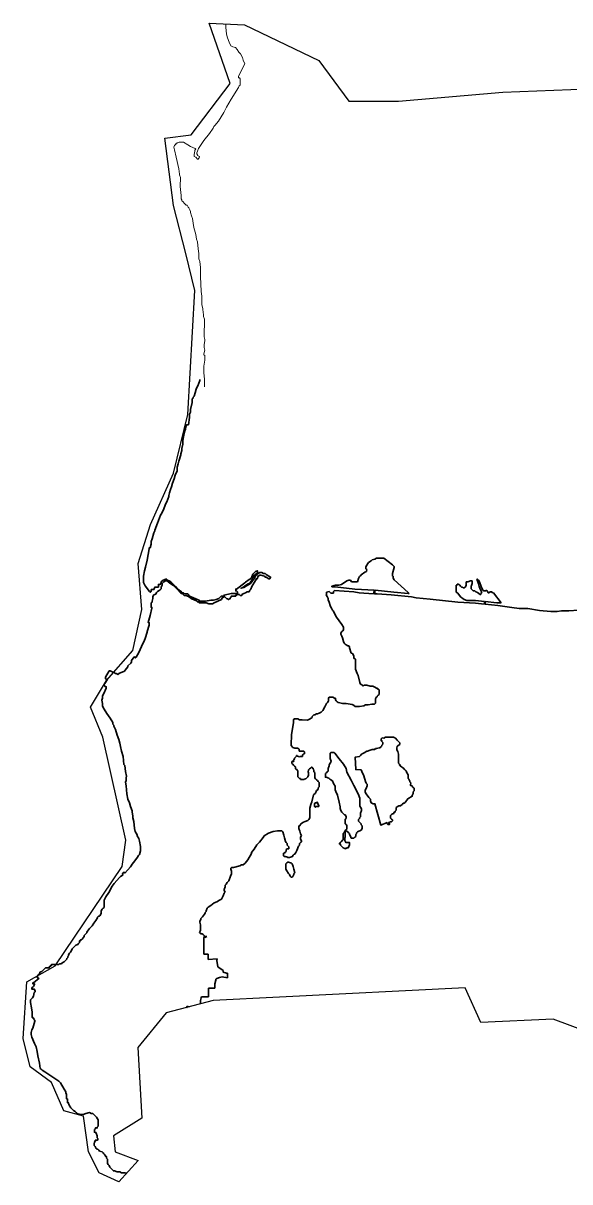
# Model space of a CAD drawing. Header units: metres. Extents: x 266208 to 280437, y 2124392 to 2131586.
# Drawn here: x 266208 to 268657, y 2126399 to 2131586 of the extents above; entities that cross this region are included whole.
import ezdxf

# ---------------------------------------------------------------- set-up
doc = ezdxf.new("R2010")
doc.units = ezdxf.units.M
doc.layers.add('HIGH TIDE LINE', color=7, linetype='Continuous', true_color=0xff00c5)
doc.layers.add('village', color=3, linetype='Continuous')

msp = doc.modelspace()

# ---------------------------------------------------------------- linework, layer by layer
at = {"layer": 'HIGH TIDE LINE', "lineweight": 35}
for p, q in [((267751.1, 2129167.6), (267755.2, 2129171.5)), ((267755.2, 2129171.5), (267767.2, 2129179.3)), ((267767.2, 2129179.3), (267771.3, 2129183.3)), ((267771.3, 2129183.3), (267783.3, 2129187.1)), ((267783.3, 2129187.1), (267791.3, 2129190.9)), ((267791.3, 2129190.9), (267803.2, 2129190.7)), ((267803.2, 2129190.7), (267819.1, 2129190.5)), ((267819.1, 2129190.5), (267823.1, 2129190.5)), ((267823.1, 2129190.5), (267862.5, 2129162)), ((267722.5, 2129116.3), (267738.6, 2129128)), ((267738.6, 2129128), (267746.6, 2129131.8)), ((267742.8, 2129143.8), (267742.9, 2129147.8)), ((267746.7, 2129139.8), (267742.8, 2129143.8)), ((267742.9, 2129151.8), (267747, 2129159.7)), ((267742.9, 2129147.8), (267742.9, 2129151.8)), ((267746.6, 2129131.8), (267746.7, 2129139.8)), ((267747, 2129159.7), (267751.1, 2129167.6)), ((267862, 2129122.2), (267861.9, 2129118.2)), ((267870.3, 2129149.9), (267862, 2129122.2)), ((267862.5, 2129162), (267870.4, 2129153.9)), ((267870.4, 2129153.9), (267870.3, 2129149.9)), ((267590.4, 2129066.4), (267606.3, 2129070.2)), ((267606.3, 2129070.2), (267622.3, 2129069.9)), ((267622.3, 2129069.9), (267634.3, 2129073.7)), ((267634.3, 2129073.7), (267658.4, 2129089.3)), ((267658.4, 2129089.3), (267666.4, 2129093.2)), ((267666.4, 2129093.2), (267670.4, 2129093.1)), ((267670.4, 2129093.1), (267674.4, 2129093.1)), ((267674.4, 2129093.1), (267678.2, 2129085)), ((267678.2, 2129085), (267706.1, 2129084.6)), ((267706.1, 2129084.6), (267710.3, 2129100.5)), ((267710.3, 2129100.5), (267714.4, 2129108.4)), ((267714.4, 2129108.4), (267718.5, 2129112.3)), ((267718.5, 2129112.3), (267722.5, 2129116.3)), ((267861.9, 2129118.2), (267861.8, 2129110.2)), ((267861.8, 2129110.2), (267865.8, 2129110.2)), ((267865.8, 2129110.2), (267865.6, 2129102.2)), ((267865.6, 2129102.2), (267869.5, 2129094.2)), ((267869.5, 2129094.2), (267932.4, 2129037.5)), ((268147.7, 2129054.3), (268147.9, 2129070.2)), ((268147.9, 2129070.2), (268151.9, 2129070.2)), ((268151.9, 2129070.2), (268151.9, 2129074.1)), ((268151.9, 2129074.1), (268155.9, 2129074.1)), ((268155.9, 2129074.1), (268159.9, 2129074)), ((268159.9, 2129074), (268163.8, 2129070)), ((268163.8, 2129070), (268167.7, 2129065.9)), ((268191.6, 2129065.6), (268191.7, 2129069.6)), ((268191.7, 2129073.6), (268191.9, 2129081.5)), ((268191.7, 2129069.6), (268191.7, 2129073.6)), ((268191.9, 2129081.5), (268191.9, 2129085.5)), ((268191.9, 2129085.5), (268195.9, 2129085.4)), ((268195.9, 2129085.4), (268199.9, 2129085.4)), ((268199.9, 2129085.4), (268211.9, 2129089.2)), ((268211.9, 2129089.2), (268215.9, 2129089.1)), ((268215.6, 2129069.2), (268215.5, 2129065.2)), ((268219.7, 2129077.1), (268215.6, 2129069.2)), ((268215.9, 2129089.1), (268219.8, 2129089.1)), ((268219.8, 2129085.1), (268219.7, 2129081.1)), ((268219.7, 2129081.1), (268219.7, 2129077.1)), ((268219.8, 2129089.1), (268219.8, 2129085.1)), ((268247.5, 2129076.7), (268239.9, 2129096.7)), ((268239.9, 2129096.7), (268243.8, 2129096.7)), ((268243.8, 2129096.7), (268247.8, 2129092.7)), ((268251.3, 2129064.7), (268247.5, 2129076.7)), ((268247.8, 2129092.7), (268251.6, 2129084.6)), ((268251.6, 2129084.6), (268259.3, 2129064.6)), ((267565.9, 2129027), (267566, 2129030.9)), ((267569.8, 2129018.9), (267565.9, 2129027)), ((267566, 2129034.9), (267566.1, 2129038.9)), ((267566, 2129030.9), (267566, 2129034.9)), ((267566.1, 2129038.9), (267578.1, 2129042.7)), ((267573.6, 2129010.9), (267569.8, 2129018.9)), ((267578.1, 2129042.7), (267582, 2129038.7)), ((267582, 2129038.7), (267585.9, 2129034.6)), ((267585.9, 2129034.6), (267597.9, 2129034.4)), ((267590.3, 2129062.4), (267590.4, 2129066.4)), ((267606.2, 2129062.2), (267590.3, 2129062.4)), ((267597.9, 2129034.4), (267598, 2129042.4)), ((267598, 2129042.4), (267602, 2129046.3)), ((267602, 2129046.3), (267689.5, 2129041.1)), ((267693.7, 2129053), (267606.2, 2129062.2)), ((267689.5, 2129041.1), (267713.4, 2129036.7)), ((267781.2, 2129047.7), (267693.7, 2129053)), ((267713.4, 2129036.7), (267777, 2129031.8)), ((267777, 2129031.8), (267781.2, 2129047.7)), ((267785.2, 2129047.6), (267781, 2129031.8)), ((267781, 2129031.8), (267792.9, 2129031.6)), ((267868.7, 2129038.5), (267785.2, 2129047.6)), ((267792.9, 2129031.6), (267856.6, 2129026.7)), ((267856.6, 2129026.7), (267948, 2129017.4)), ((267932.3, 2129033.5), (267868.7, 2129038.5)), ((267936.3, 2129033.5), (267932.3, 2129033.5)), ((267932.4, 2129037.5), (267936.3, 2129033.5)), ((267948, 2129017.4), (267967.9, 2129013.1)), ((268147.4, 2129038.4), (268147.5, 2129042.3)), ((268155.3, 2129034.3), (268147.4, 2129038.4)), ((268147.5, 2129046.3), (268147.7, 2129054.3)), ((268147.5, 2129042.3), (268147.5, 2129046.3)), ((268167, 2129018.2), (268155.3, 2129034.3)), ((268182.8, 2129006), (268167, 2129018.2)), ((268167.7, 2129065.9), (268171.7, 2129061.9)), ((268171.7, 2129061.9), (268175.6, 2129061.8)), ((268175.6, 2129061.8), (268179.6, 2129057.8)), ((268179.6, 2129057.8), (268183.5, 2129057.7)), ((268183.5, 2129057.7), (268187.6, 2129061.7)), ((268187.6, 2129061.7), (268191.6, 2129065.6)), ((268215.4, 2129057.3), (268215.3, 2129053.3)), ((268215.3, 2129053.3), (268219.3, 2129049.3)), ((268215.5, 2129065.2), (268215.4, 2129057.3)), ((268219.3, 2129049.3), (268223.2, 2129045.2)), ((268223.2, 2129045.2), (268231.1, 2129045.1)), ((268231.1, 2129045.1), (268235.1, 2129041.1)), ((268235.1, 2129041.1), (268243, 2129037)), ((268243, 2129037), (268254.8, 2129028.8)), ((268255.1, 2129052.7), (268251.3, 2129064.7)), ((268254.8, 2129028.8), (268258.8, 2129028.8)), ((268259, 2129044.7), (268255.1, 2129052.7)), ((268258.8, 2129032.7), (268262.9, 2129036.7)), ((268258.8, 2129028.8), (268258.8, 2129032.7)), ((268262.9, 2129036.7), (268259, 2129044.7)), ((268259.3, 2129064.6), (268267, 2129048.6)), ((268267, 2129048.6), (268271, 2129044.5)), ((268271, 2129044.5), (268278.9, 2129044.4)), ((268278.9, 2129044.4), (268283, 2129048.3)), ((268283, 2129048.3), (268286.9, 2129044.3)), ((268286.9, 2129044.3), (268290.7, 2129036.3)), ((268290.7, 2129036.3), (268294.7, 2129036.2)), ((268294.7, 2129036.2), (268298.8, 2129040.1)), ((268298.8, 2129040.1), (268306.7, 2129040)), ((268306.7, 2129040), (268310.7, 2129036)), ((268310.7, 2129036), (268314.6, 2129035.9)), ((268314.6, 2129035.9), (268349.8, 2128991.6)), ((267573.5, 2129002.9), (267573.6, 2129010.9)), ((267577.4, 2128998.9), (267573.5, 2129002.9)), ((267585, 2128974.9), (267577.4, 2128998.9)), ((267588.9, 2128966.9), (267585, 2128974.9)), ((267592.8, 2128958.9), (267588.9, 2128966.9)), ((267967.9, 2129013.1), (268031.5, 2129008.2)), ((268031.5, 2129008.2), (268154.7, 2128994.4)), ((268154.7, 2128994.4), (268234.3, 2128989.3)), ((268194.7, 2129001.8), (268182.8, 2129006)), ((268234.5, 2129001.2), (268194.7, 2129001.8)), ((268234.3, 2128989.3), (268274.1, 2128984.7)), ((268274.2, 2128996.7), (268234.5, 2129001.2)), ((268274.1, 2128984.7), (268274.2, 2128996.7)), ((268278.1, 2128988.7), (268278, 2128984.7)), ((268278, 2128984.7), (268333.7, 2128979.9)), ((268278.2, 2128996.6), (268278.1, 2128988.7)), ((268329.9, 2128991.9), (268278.2, 2128996.6)), ((268349.8, 2128991.6), (268329.9, 2128991.9)), ((268333.7, 2128979.9), (268397.3, 2128971)), ((268397.3, 2128971), (268429.1, 2128966.5)), ((268429.1, 2128966.5), (268468.9, 2128966)), ((268468.9, 2128966), (268520.5, 2128957.2)), ((267596.7, 2128954.8), (267592.8, 2128958.9)), ((267612.2, 2128926.7), (267596.7, 2128954.8)), ((267635.6, 2128894.5), (267612.2, 2128926.7)), ((268520.5, 2128957.2), (268572.2, 2128952.5)), ((268572.2, 2128952.5), (268588.2, 2128952.3)), ((268588.2, 2128952.3), (268600.1, 2128952.1)), ((268600.1, 2128952.1), (268620.1, 2128955.8)), ((268620.1, 2128955.8), (268651.9, 2128955.3)), ((268651.9, 2128955.3), (268695.8, 2128958.7)), ((267631.1, 2128854.7), (267635.2, 2128862.7)), ((267635.2, 2128862.7), (267639.2, 2128866.6)), ((267643.4, 2128882.4), (267635.6, 2128894.5)), ((267639.2, 2128866.6), (267643.2, 2128870.5)), ((267643.2, 2128870.5), (267643.3, 2128874.5)), ((267643.3, 2128874.5), (267643.4, 2128878.5)), ((267643.4, 2128878.5), (267643.4, 2128882.4)), ((267631, 2128850.8), (267631.1, 2128854.7)), ((267634.9, 2128842.7), (267631, 2128850.8)), ((267638.7, 2128834.7), (267634.9, 2128842.7)), ((267642.5, 2128818.7), (267638.7, 2128834.7)), ((267646.4, 2128810.7), (267642.5, 2128818.7)), ((267650.3, 2128806.7), (267646.4, 2128810.7)), ((267654.2, 2128802.6), (267650.3, 2128806.7)), ((267662.1, 2128798.5), (267654.2, 2128802.6)), ((267666.1, 2128798.5), (267662.1, 2128798.5)), ((267670, 2128794.4), (267666.1, 2128798.5)), ((267670, 2128790.5), (267670, 2128794.4)), ((267677.6, 2128766.5), (267670, 2128790.5)), ((267681.5, 2128766.4), (267677.6, 2128766.5)), ((267681.5, 2128762.4), (267681.5, 2128766.4)), ((267685.5, 2128762.4), (267681.5, 2128762.4)), ((267685.4, 2128758.4), (267685.5, 2128762.4)), ((267689.3, 2128754.3), (267685.4, 2128758.4)), ((267689.2, 2128746.4), (267689.3, 2128754.3)), ((267689.2, 2128742.4), (267689.2, 2128746.4)), ((267693.1, 2128742.3), (267689.2, 2128742.4)), ((267697.1, 2128738.3), (267693.1, 2128742.3)), ((267696.5, 2128702.5), (267696.6, 2128706.4)), ((267696.6, 2128706.4), (267696.7, 2128710.4)), ((267696.7, 2128714.4), (267696.8, 2128718.4)), ((267696.7, 2128710.4), (267696.7, 2128714.4)), ((267696.8, 2128718.4), (267696.9, 2128726.3)), ((267696.9, 2128726.3), (267697, 2128734.3)), ((267697, 2128734.3), (267697.1, 2128738.3)), ((267696.4, 2128694.5), (267696.5, 2128698.5)), ((267704.1, 2128674.5), (267696.4, 2128694.5)), ((267696.5, 2128698.5), (267696.5, 2128702.5)), ((267708, 2128666.4), (267704.1, 2128674.5)), ((267715.5, 2128634.5), (267708, 2128666.4)), ((267719.3, 2128626.4), (267715.5, 2128634.5)), ((267727.2, 2128622.4), (267719.3, 2128626.4)), ((267731.1, 2128618.3), (267727.2, 2128622.4)), ((267735.2, 2128622.2), (267731.1, 2128618.3)), ((267739.2, 2128622.2), (267735.2, 2128622.2)), ((267743.1, 2128622.1), (267739.2, 2128622.2)), ((267747.1, 2128622.1), (267743.1, 2128622.1)), ((267763, 2128617.8), (267747.1, 2128622.1)), ((267774.9, 2128617.7), (267763, 2128617.8)), ((267782.8, 2128613.6), (267774.9, 2128617.7)), ((267790.7, 2128609.5), (267782.8, 2128613.6)), ((267794.7, 2128609.4), (267790.7, 2128609.5)), ((267794.7, 2128605.4), (267794.7, 2128609.4)), ((267798.6, 2128605.4), (267794.7, 2128605.4)), ((267802.6, 2128601.3), (267798.6, 2128605.4)), ((267802.5, 2128597.4), (267802.6, 2128601.3)), ((267570.8, 2128545), (267574.8, 2128548.9)), ((267574.8, 2128548.9), (267574.9, 2128552.9)), ((267574.9, 2128552.9), (267575, 2128560.9)), ((267575, 2128560.9), (267575.1, 2128564.8)), ((267575.1, 2128564.8), (267579.1, 2128568.8)), ((267579.1, 2128568.8), (267587.1, 2128568.6)), ((267587.1, 2128568.6), (267591.1, 2128568.6)), ((267591.1, 2128568.6), (267595, 2128568.5)), ((267595, 2128568.5), (267602.9, 2128564.4)), ((267602.9, 2128564.4), (267606.9, 2128564.4)), ((267606.9, 2128564.4), (267606.8, 2128556.4)), ((267606.8, 2128556.4), (267610.7, 2128552.4)), ((267610.7, 2128552.4), (267614.6, 2128548.3)), ((267614.6, 2128548.3), (267618.6, 2128544.3)), ((267785.8, 2128545.8), (267785.9, 2128553.8)), ((267785.9, 2128553.8), (267786, 2128557.8)), ((267786, 2128557.8), (267786.1, 2128561.8)), ((267786.1, 2128561.8), (267790.2, 2128569.7)), ((267790.2, 2128569.7), (267794.1, 2128569.6)), ((267794.1, 2128569.6), (267794.2, 2128573.6)), ((267794.2, 2128573.6), (267798.2, 2128577.5)), ((267798.2, 2128577.5), (267802.3, 2128581.4)), ((267802.3, 2128581.4), (267802.4, 2128589.4)), ((267802.4, 2128589.4), (267802.5, 2128593.4)), ((267802.5, 2128593.4), (267802.5, 2128597.4)), ((267526.2, 2128493.9), (267534.3, 2128497.7)), ((267534.3, 2128497.7), (267542.3, 2128501.6)), ((267542.3, 2128501.6), (267550.4, 2128509.4)), ((267550.4, 2128509.4), (267558.6, 2128525.3)), ((267558.6, 2128525.3), (267566.8, 2128541.1)), ((267566.8, 2128541.1), (267570.8, 2128545)), ((267618.6, 2128544.3), (267626.5, 2128544.2)), ((267626.5, 2128544.2), (267638.4, 2128540)), ((267638.4, 2128540), (267646.4, 2128539.9)), ((267646.4, 2128539.9), (267654.3, 2128539.8)), ((267654.3, 2128539.8), (267682.1, 2128535.4)), ((267682.1, 2128535.4), (267690.1, 2128531.3)), ((267690.1, 2128531.3), (267694, 2128527.3)), ((267694, 2128527.3), (267701.9, 2128527.1)), ((267701.9, 2128527.1), (267713.9, 2128527)), ((267713.9, 2128527), (267733.8, 2128530.7)), ((267733.8, 2128530.7), (267741.9, 2128534.5)), ((267741.9, 2128534.5), (267753.8, 2128534.3)), ((267753.8, 2128534.3), (267769.8, 2128538.1)), ((267769.8, 2128538.1), (267777.8, 2128538)), ((267777.8, 2128538), (267781.7, 2128537.9)), ((267781.7, 2128537.9), (267785.8, 2128541.8)), ((267785.8, 2128541.8), (267785.8, 2128545.8)), ((267409.4, 2128400), (267418.2, 2128455.6)), ((267418.2, 2128455.6), (267418.3, 2128467.6)), ((267418.3, 2128467.6), (267422.4, 2128471.5)), ((267422.4, 2128471.5), (267426.4, 2128471.4)), ((267426.4, 2128471.4), (267434.3, 2128471.3)), ((267434.3, 2128471.3), (267438.3, 2128471.3)), ((267438.3, 2128471.3), (267446.2, 2128467.2)), ((267446.2, 2128467.2), (267458.2, 2128467)), ((267458.2, 2128467), (267482, 2128466.6)), ((267482, 2128466.6), (267490.1, 2128470.5)), ((267490.1, 2128470.5), (267498.1, 2128474.4)), ((267498.1, 2128474.4), (267502.1, 2128478.3)), ((267502.1, 2128478.3), (267502.2, 2128482.3)), ((267502.2, 2128482.3), (267510.3, 2128490.1)), ((267510.3, 2128490.1), (267514.2, 2128490.1)), ((267514.2, 2128490.1), (267522.3, 2128493.9)), ((267522.3, 2128493.9), (267526.2, 2128493.9)), ((267408.8, 2128356.2), (267409.4, 2128400)), ((267408.7, 2128352.2), (267408.8, 2128356.2)), ((267416.5, 2128344.1), (267408.7, 2128352.2)), ((267424.4, 2128340), (267416.5, 2128344.1)), ((267419.7, 2128288.3), (267423.8, 2128292.3)), ((267423.8, 2128296.2), (267427.8, 2128300.2)), ((267423.8, 2128292.3), (267423.8, 2128296.2)), ((267436.4, 2128339.9), (267424.4, 2128340)), ((267427.8, 2128300.2), (267431.9, 2128304.1)), ((267431.9, 2128304.1), (267431.9, 2128308.1)), ((267431.9, 2128308.1), (267435.9, 2128308)), ((267435.9, 2128308), (267435.9, 2128304)), ((267435.9, 2128304), (267439.8, 2128304)), ((267440.4, 2128339.8), (267436.4, 2128339.9)), ((267439.8, 2128304), (267443.8, 2128299.9)), ((267444.3, 2128335.8), (267440.4, 2128339.8)), ((267443.8, 2128299.9), (267447.8, 2128303.8)), ((267444.2, 2128331.8), (267444.3, 2128335.8)), ((267444.2, 2128327.8), (267444.2, 2128331.8)), ((267448.2, 2128327.7), (267444.2, 2128327.8)), ((267447.8, 2128303.8), (267451.8, 2128303.8)), ((267452.1, 2128327.7), (267448.2, 2128327.7)), ((267451.8, 2128303.8), (267455.8, 2128303.7)), ((267456.1, 2128327.6), (267452.1, 2128327.7)), ((267455.8, 2128303.7), (267459.8, 2128303.7)), ((267460.1, 2128327.6), (267456.1, 2128327.6)), ((267459.8, 2128307.7), (267459.9, 2128311.6)), ((267459.8, 2128303.7), (267459.8, 2128307.7)), ((267459.9, 2128311.6), (267463.9, 2128311.6)), ((267464.1, 2128327.5), (267460.1, 2128327.6)), ((267463.9, 2128311.6), (267463.9, 2128315.6)), ((267463.9, 2128315.6), (267467.9, 2128315.5)), ((267468, 2128323.5), (267464.1, 2128327.5)), ((267467.9, 2128315.5), (267468, 2128319.5)), ((267468, 2128319.5), (267468, 2128323.5)), ((267411.5, 2128272.5), (267411.6, 2128276.5)), ((267415.4, 2128268.5), (267411.5, 2128272.5)), ((267411.6, 2128276.5), (267411.6, 2128280.5)), ((267411.6, 2128280.5), (267415.6, 2128280.4)), ((267419.4, 2128264.4), (267415.4, 2128268.5)), ((267415.6, 2128280.4), (267419.6, 2128280.4)), ((267415.7, 2128284.4), (267419.7, 2128288.3)), ((267419.7, 2128284.3), (267415.7, 2128284.4)), ((267423.3, 2128260.4), (267419.4, 2128264.4)), ((267419.6, 2128280.4), (267419.7, 2128284.3)), ((267427.2, 2128256.4), (267423.3, 2128260.4)), ((267427.1, 2128252.4), (267427.2, 2128256.4)), ((267427.1, 2128248.4), (267427.1, 2128252.4)), ((267431, 2128244.4), (267427.1, 2128248.4)), ((267435, 2128244.3), (267431, 2128244.4)), ((267434.9, 2128240.3), (267435, 2128244.3)), ((267438.9, 2128240.3), (267434.9, 2128240.3)), ((267438.9, 2128236.3), (267438.9, 2128240.3)), ((267486.7, 2128239.6), (267482.7, 2128235.6)), ((267490.8, 2128247.5), (267486.7, 2128243.5)), ((267486.7, 2128243.5), (267486.7, 2128239.6)), ((267494.8, 2128251.4), (267490.8, 2128247.5)), ((267498.9, 2128255.3), (267494.8, 2128251.4)), ((267502.8, 2128255.3), (267498.9, 2128255.3)), ((267502.8, 2128251.3), (267502.8, 2128255.3)), ((267506.8, 2128251.2), (267502.8, 2128251.3)), ((267506.7, 2128247.2), (267506.8, 2128251.2)), ((267510.6, 2128243.2), (267506.7, 2128247.2)), ((267510.5, 2128235.2), (267510.6, 2128239.2)), ((267510.6, 2128239.2), (267510.6, 2128243.2)), ((267438.5, 2128212.4), (267438.6, 2128216.4)), ((267442.4, 2128208.3), (267438.5, 2128212.4)), ((267438.6, 2128220.3), (267438.7, 2128228.3)), ((267438.6, 2128216.4), (267438.6, 2128220.3)), ((267438.7, 2128228.3), (267438.9, 2128236.3)), ((267446.4, 2128204.3), (267442.4, 2128208.3)), ((267450.3, 2128204.2), (267446.4, 2128204.3)), ((267450.3, 2128200.3), (267450.3, 2128204.2)), ((267454.3, 2128200.2), (267450.3, 2128200.3)), ((267458.2, 2128200.1), (267454.3, 2128200.2)), ((267462.2, 2128200.1), (267458.2, 2128200.1)), ((267466.2, 2128200), (267462.2, 2128200.1)), ((267470.2, 2128204), (267466.2, 2128200)), ((267474.2, 2128203.9), (267470.2, 2128204)), ((267482.3, 2128211.7), (267474.2, 2128203.9)), ((267486.4, 2128219.7), (267482.3, 2128211.7)), ((267482.7, 2128235.6), (267486.6, 2128231.6)), ((267486.5, 2128223.6), (267486.4, 2128219.7)), ((267486.6, 2128231.6), (267486.5, 2128227.6)), ((267486.5, 2128227.6), (267486.5, 2128223.6)), ((267514.4, 2128231.2), (267510.5, 2128235.2)), ((267514.1, 2128207.3), (267514.2, 2128211.3)), ((267518, 2128203.3), (267514.1, 2128207.3)), ((267514.2, 2128215.3), (267514.3, 2128219.2)), ((267514.2, 2128211.3), (267514.2, 2128215.3)), ((267514.3, 2128223.2), (267514.4, 2128227.2)), ((267514.3, 2128219.2), (267514.3, 2128223.2)), ((267514.4, 2128227.2), (267514.4, 2128231.2)), ((267521.9, 2128199.2), (267518, 2128203.3)), ((267525.9, 2128195.2), (267521.9, 2128199.2)), ((267529.8, 2128191.1), (267525.9, 2128195.2)), ((267533.7, 2128187.1), (267529.8, 2128191.1)), ((267533.6, 2128183.1), (267533.7, 2128187.1)), ((267509, 2128131.7), (267517.1, 2128139.6)), ((267517.1, 2128139.6), (267521.2, 2128151.4)), ((267521.2, 2128151.4), (267529.3, 2128155.3)), ((267529.3, 2128155.3), (267529.4, 2128163.3)), ((267529.4, 2128163.3), (267533.4, 2128167.2)), ((267533.4, 2128167.2), (267533.5, 2128175.2)), ((267533.5, 2128175.2), (267533.6, 2128179.1)), ((267533.6, 2128179.1), (267533.6, 2128183.1)), ((267492.2, 2128072.2), (267496.4, 2128088.1)), ((267496.4, 2128088.1), (267500.6, 2128100)), ((267500.6, 2128100), (267509, 2128131.7)), ((267491.6, 2128028.4), (267491.8, 2128044.3)), ((267491.8, 2128044.3), (267492.2, 2128072.2)), ((267443.1, 2127981.3), (267443.2, 2127985.3)), ((267446.9, 2127969.3), (267443.1, 2127981.3)), ((267443.2, 2127985.3), (267443.3, 2127993.3)), ((267443.3, 2127993.3), (267447.3, 2127993.2)), ((267447.3, 2127993.2), (267451.3, 2128001.1)), ((267451.3, 2128001.1), (267463.4, 2128008.9)), ((267463.4, 2128008.9), (267471.4, 2128012.8)), ((267471.4, 2128012.8), (267483.4, 2128016.6)), ((267483.4, 2128016.6), (267487.5, 2128020.5)), ((267487.5, 2128020.5), (267491.6, 2128028.4)), ((267267, 2127920.2), (267283.2, 2127939.9)), ((267283.2, 2127939.9), (267287.3, 2127947.8)), ((267287.3, 2127947.8), (267307.4, 2127959.4)), ((267307.4, 2127959.4), (267327.4, 2127967.1)), ((267327.4, 2127967.1), (267347.4, 2127970.8)), ((267347.4, 2127970.8), (267359.3, 2127970.6)), ((267359.3, 2127970.6), (267367.3, 2127970.5)), ((267367.3, 2127970.5), (267371.2, 2127966.4)), ((267371.2, 2127966.4), (267375, 2127950.5)), ((267375, 2127950.5), (267378.8, 2127938.5)), ((267378.8, 2127938.5), (267382.5, 2127922.5)), ((267450.7, 2127957.3), (267446.9, 2127969.3)), ((267450.4, 2127937.4), (267450.5, 2127941.4)), ((267450.4, 2127933.4), (267450.4, 2127937.4)), ((267454.2, 2127925.4), (267450.4, 2127933.4)), ((267450.5, 2127941.4), (267454.6, 2127949.3)), ((267454.6, 2127949.3), (267450.7, 2127957.3)), ((267230.5, 2127872.9), (267242.6, 2127888.7)), ((267242.6, 2127888.7), (267254.9, 2127908.4)), ((267254.9, 2127908.4), (267267, 2127920.2)), ((267381.8, 2127874.7), (267377.8, 2127870.8)), ((267385.8, 2127878.6), (267381.8, 2127874.7)), ((267382.5, 2127922.5), (267386.4, 2127918.4)), ((267385.9, 2127882.6), (267385.8, 2127878.6)), ((267386, 2127886.6), (267385.9, 2127882.6)), ((267390, 2127890.5), (267386, 2127886.6)), ((267386.4, 2127918.4), (267390.4, 2127914.4)), ((267394, 2127890.4), (267390, 2127890.5)), ((267390.3, 2127910.4), (267390.2, 2127906.4)), ((267390.2, 2127906.4), (267394.2, 2127902.4)), ((267390.4, 2127914.4), (267390.3, 2127910.4)), ((267398, 2127890.4), (267394, 2127890.4)), ((267394.2, 2127902.4), (267398.1, 2127898.4)), ((267398.1, 2127898.4), (267398, 2127894.4)), ((267398, 2127894.4), (267398, 2127890.4)), ((267425.5, 2127866.1), (267429.6, 2127874)), ((267429.6, 2127874), (267433.7, 2127881.9)), ((267433.7, 2127881.9), (267441.9, 2127901.7)), ((267441.9, 2127901.7), (267446, 2127905.6)), ((267446, 2127905.6), (267446.1, 2127913.6)), ((267446.1, 2127913.6), (267450.1, 2127917.5)), ((267450.1, 2127917.5), (267454.2, 2127921.4)), ((267454.2, 2127921.4), (267454.2, 2127925.4)), ((267193.8, 2127817.7), (267201.9, 2127825.6)), ((267201.9, 2127825.6), (267214.1, 2127841.3)), ((267214.1, 2127841.3), (267230.4, 2127868.9)), ((267230.4, 2127868.9), (267230.5, 2127872.9)), ((267373.7, 2127862.9), (267373.6, 2127858.9)), ((267373.6, 2127858.9), (267377.5, 2127854.8)), ((267373.8, 2127870.8), (267373.7, 2127866.8)), ((267373.7, 2127866.8), (267373.7, 2127862.9)), ((267377.8, 2127870.8), (267373.8, 2127870.8)), ((267377.5, 2127854.8), (267381.5, 2127854.8)), ((267381.5, 2127854.8), (267385.5, 2127854.7)), ((267385.5, 2127854.7), (267389.5, 2127854.7)), ((267389.5, 2127854.7), (267393.4, 2127850.6)), ((267393.4, 2127850.6), (267397.4, 2127850.6)), ((267397.4, 2127850.6), (267401.4, 2127850.5)), ((267401.4, 2127850.5), (267409.4, 2127854.4)), ((267409.4, 2127854.4), (267413.4, 2127854.3)), ((267413.4, 2127854.3), (267417.5, 2127862.2)), ((267417.5, 2127862.2), (267421.5, 2127866.1)), ((267421.5, 2127866.1), (267425.5, 2127866.1)), ((267137.3, 2127766.8), (267141.5, 2127778.6)), ((267137.8, 2127798.6), (267137.9, 2127802.6)), ((267141.7, 2127790.6), (267137.8, 2127798.6)), ((267137.9, 2127802.6), (267141.9, 2127806.5)), ((267141.5, 2127778.6), (267141.7, 2127790.6)), ((267141.9, 2127806.5), (267149.9, 2127806.4)), ((267149.9, 2127806.4), (267177.8, 2127814)), ((267177.8, 2127814), (267185.9, 2127817.8)), ((267185.9, 2127817.8), (267189.8, 2127817.8)), ((267189.8, 2127817.8), (267193.8, 2127817.7)), ((267108.6, 2127707.4), (267112.7, 2127719.3)), ((267112.7, 2127719.3), (267112.9, 2127727.3)), ((267112.9, 2127727.3), (267116.9, 2127731.2)), ((267116.9, 2127731.2), (267121, 2127739.1)), ((267121, 2127739.1), (267129.1, 2127747)), ((267129.1, 2127747), (267137.3, 2127766.8)), ((267096, 2127663.8), (267104.2, 2127679.6)), ((267104.2, 2127679.6), (267108.4, 2127691.5)), ((267108.4, 2127691.5), (267112.4, 2127695.4)), ((267108.5, 2127703.5), (267108.6, 2127707.4)), ((267112.4, 2127695.4), (267108.5, 2127703.5)), ((267027.6, 2127613), (267031.7, 2127624.9)), ((267031.7, 2127624.9), (267035.8, 2127628.9)), ((267035.8, 2127628.9), (267047.8, 2127636.6)), ((267047.8, 2127636.6), (267063.9, 2127648.4)), ((267063.9, 2127648.4), (267075.9, 2127652.2)), ((267075.9, 2127652.2), (267088, 2127659.9)), ((267088, 2127659.9), (267096, 2127663.8)), ((266998.9, 2127561.7), (266999, 2127565.7)), ((266999, 2127565.7), (267003.1, 2127573.6)), ((267003.1, 2127573.6), (267003.2, 2127577.6)), ((267003.2, 2127577.6), (267011.2, 2127585.4)), ((267011.2, 2127585.4), (267019.4, 2127597.2)), ((267019.4, 2127597.2), (267023.4, 2127601.2)), ((267023.4, 2127601.2), (267023.5, 2127605.1)), ((267023.5, 2127605.1), (267027.5, 2127609.1)), ((267027.5, 2127609.1), (267027.6, 2127613)), ((266998.2, 2127513.9), (267002.4, 2127525.8)), ((267002.2, 2127513.8), (266998.2, 2127513.9)), ((267002.8, 2127549.7), (266998.9, 2127561.7)), ((267002.2, 2127509.9), (267002.2, 2127513.8)), ((267002.4, 2127525.8), (267002.6, 2127537.7)), ((267002.6, 2127537.7), (267002.8, 2127549.7)), ((267006.2, 2127509.8), (267002.2, 2127509.9)), ((267010.1, 2127509.7), (267006.2, 2127509.8)), ((267014.1, 2127505.7), (267010.1, 2127509.7)), ((267018, 2127501.7), (267014.1, 2127505.7)), ((267016.8, 2127418.1), (267017.4, 2127461.9)), ((267017.4, 2127461.9), (267017.7, 2127485.7)), ((267017.7, 2127485.7), (267017.8, 2127489.7)), ((267017.8, 2127489.7), (267017.9, 2127493.7)), ((267017.9, 2127497.7), (267018, 2127501.7)), ((267029.9, 2127497.5), (267017.9, 2127497.7)), ((267017.9, 2127493.7), (267021.8, 2127493.6)), ((267021.8, 2127493.6), (267029.9, 2127497.5)), ((267036.7, 2127417.8), (267016.8, 2127418.1)), ((267036.3, 2127393.9), (267036.7, 2127417.8)), ((267076.2, 2127397.3), (267036.3, 2127393.9)), ((267076.1, 2127389.3), (267076.2, 2127397.3)), ((267079.6, 2127361.4), (267076.1, 2127389.3)), ((267103.3, 2127345.1), (267079.6, 2127361.4)), ((267070.8, 2127301.8), (267070.9, 2127305.8)), ((267070.9, 2127305.8), (267074.9, 2127309.7)), ((267074.9, 2127309.7), (267086.9, 2127313.5)), ((267086.9, 2127313.5), (267098.9, 2127317.3)), ((267098.9, 2127317.3), (267122.7, 2127313)), ((267103.2, 2127337.1), (267103.3, 2127345.1)), ((267119, 2127332.9), (267103.2, 2127337.1)), ((267123, 2127332.9), (267119, 2127332.9)), ((267122.7, 2127313), (267122.8, 2127320.9)), ((267122.8, 2127320.9), (267123, 2127328.9)), ((267123, 2127328.9), (267123, 2127332.9)), ((267037.8, 2127226.6), (267038.4, 2127266.4)), ((267038.4, 2127266.4), (267066.3, 2127266)), ((267066.3, 2127266), (267066.6, 2127285.9)), ((267066.6, 2127285.9), (267070.8, 2127301.8)), ((267001.6, 2127195.9), (267001.8, 2127211.2)), ((267001.8, 2127211.2), (267005.9, 2127223.1)), ((267005.9, 2127223.1), (267006, 2127227)), ((267006, 2127227), (267017.9, 2127226.9)), ((267017.9, 2127226.9), (267037.8, 2127226.6))]:
    msp.add_line(p, q, dxfattribs=at)
at = {"layer": 'HIGH TIDE LINE', "lineweight": 0}
msp.add_lwpolyline([(267019.6, 2129958.8), (267020, 2129990.6), (267016.4, 2130022.5), (267016.8, 2130050.3), (267021.1, 2130078.1), (267021.4, 2130098), (267017.5, 2130102), (267017.5, 2130106), (267021.7, 2130121.9), (267017.9, 2130133.8), (267018, 2130145.8), (267022.2, 2130165.6), (267022.3, 2130169.6), (267018.5, 2130181.6), (267019.5, 2130261.2), (267015.7, 2130273.1), (267015.8, 2130281.1), (267012.1, 2130305), (267012.1, 2130309), (267008.4, 2130325), (267008.9, 2130364.7), (267005.2, 2130384.7), (267002, 2130452.4), (267002.6, 2130492.1), (266998.9, 2130520), (266995.1, 2130532), (266995.4, 2130555.9), (266991.7, 2130575.8), (266988.1, 2130607.7), (266984.3, 2130619.7), (266980.6, 2130639.6), (266973, 2130671.6), (266969.3, 2130691.5), (266965.6, 2130711.4), (266961.8, 2130723.4), (266958, 2130739.4), (266958, 2130743.4), (266954.2, 2130751.4), (266950.3, 2130759.4), (266946.4, 2130763.4), (266942.5, 2130771.4), (266938.5, 2130771.5), (266930.6, 2130779.5), (266922.8, 2130787.6), (266918.9, 2130791.6), (266918.9, 2130795.6), (266915, 2130799.6), (266915.2, 2130815.5), (266911.7, 2130855.4), (266912.2, 2130895.2), (266908.4, 2130907.1), (266908.5, 2130911.1), (266904.8, 2130935), (266893.5, 2130986.9), (266886, 2131018.8), (266882.1, 2131030.8), (266886.2, 2131038.7), (266890.3, 2131042.7), (266890.3, 2131046.6), (266894.3, 2131046.6), (266898.3, 2131050.5), (266906.3, 2131054.4), (266926.2, 2131054.1), (266945.9, 2131041.9), (266957.8, 2131033.8), (266977.6, 2131025.6), (266981.5, 2131021.6), (266977.5, 2131017.7), (266977.4, 2131013.7), (266973.2, 2130997.8), (266973.1, 2130989.9), (266981, 2130985.8), (266988.9, 2130977.7), (266992.9, 2130977.7), (266992.9, 2130981.7), (266996.9, 2130981.6), (266997, 2130989.6), (266989.1, 2130993.6), (266989.1, 2130997.6), (266985.2, 2131001.7), (266985.3, 2131005.6), (266989.3, 2131013.5), (266993.5, 2131025.4), (267017.8, 2131060.9), (267042.1, 2131092.4), (267058.3, 2131116.1), (267062.4, 2131124), (267066.4, 2131127.9), (267082.6, 2131147.6), (267106.9, 2131187.1), (267119.2, 2131210.8), (267139.5, 2131246.4), (267172, 2131297.7), (267176.1, 2131305.6), (267180.1, 2131309.5), (267180.5, 2131337.4), (267176.5, 2131341.4), (267172.6, 2131341.4), (267172.7, 2131349.4), (267201.2, 2131404.7), (267193.5, 2131420.7), (267189.6, 2131432.7), (267181.9, 2131448.7), (267174, 2131456.8), (267166.2, 2131468.8), (267158.4, 2131476.9), (267146.5, 2131481), (267138.6, 2131485.1), (267130.8, 2131501.1), (267123.1, 2131521.1), (267119.4, 2131537.1), (267115.8, 2131569), (267116, 2131582.6)], dxfattribs=at)
at = {"layer": 'HIGH TIDE LINE', "lineweight": 35}
for points in [[(266998.6, 2129991.1), (266998.6, 2129987.1), (266990.3, 2129963.3), (266986.2, 2129955.4), (266982.1, 2129947.5), (266977.8, 2129931.6), (266973.6, 2129915.8), (266969.6, 2129911.8), (266969.5, 2129907.9), (266965.5, 2129903.9), (266965.3, 2129888), (266956.8, 2129856.3), (266956.7, 2129844.3), (266952.6, 2129836.4), (266952.3, 2129820.5), (266947.9, 2129788.7), (266939.9, 2129788.8), (266935.7, 2129772.9), (266935.7, 2129769), (266931.6, 2129761.1), (266927.3, 2129741.2), (266923, 2129717.4), (266922.7, 2129701.4), (266918.4, 2129681.6), (266918.3, 2129673.6), (266914.1, 2129657.8), (266914.1, 2129653.8), (266905.7, 2129626), (266901.5, 2129614.1), (266897.3, 2129598.3), (266897.1, 2129582.3), (266888.8, 2129562.5), (266884.6, 2129546.7), (266876.4, 2129526.9), (266872.2, 2129511), (266868, 2129499.1), (266863.8, 2129483.3), (266859.6, 2129471.4), (266859.6, 2129467.4), (266851.3, 2129443.6), (266847.2, 2129435.7), (266834.7, 2129404), (266826.6, 2129388.2), (266822.5, 2129384.3), (266810, 2129348.6), (266797.6, 2129317), (266797.6, 2129313), (266793.5, 2129305.1), (266785.1, 2129277.3), (266781, 2129265.4), (266780.8, 2129253.5), (266776.6, 2129237.6), (266772.6, 2129237.7), (266772.5, 2129233.7), (266763.8, 2129182), (266755.4, 2129150.3), (266751.2, 2129134.4), (266746.8, 2129110.6), (266746.4, 2129082.7), (266754.2, 2129066.7), (266773.7, 2129042.5), (266777.6, 2129038.5), (266781.7, 2129042.4), (266781.8, 2129050.4), (266789.8, 2129050.2), (266793.7, 2129050.2), (266797.9, 2129062.1), (266813.8, 2129061.8), (266814, 2129073.8), (266822, 2129073.7), (266826.1, 2129081.6), (266826.1, 2129085.6), (266834.2, 2129093.4), (266846.2, 2129097.2), (266850.2, 2129097.2), (266854.1, 2129093.1), (266862, 2129089), (266869.9, 2129084.9), (266873.8, 2129080.9), (266877.7, 2129076.8), (266889.5, 2129064.7), (266901.3, 2129052.6), (266917, 2129040.4), (266921, 2129036.4), (266924.9, 2129036.3), (266920.9, 2129032.4), (266928.9, 2129032.3), (266936.8, 2129032.2), (266944.8, 2129032), (266948.7, 2129028), (266948.7, 2129024), (266952.6, 2129024), (266952.6, 2129020), (266956.6, 2129019.9), (266968.4, 2129015.8), (266984.2, 2129007.6), (266996.1, 2129003.4), (266996.1, 2128999.4), (267008, 2128999.3), (267023.9, 2128999), (267047.9, 2129002.7), (267059.8, 2129002.5), (267071.8, 2129006.3), (267083.8, 2129010.1), (267087.9, 2129014), (267096, 2129021.9), (267099.9, 2129021.8), (267107.9, 2129021.7), (267108, 2129025.7), (267139.9, 2129033.2), (267147.9, 2129033.1), (267151.9, 2129033), (267159.8, 2129032.9), (267163.8, 2129032.8), (267167.8, 2129032.8), (267167.8, 2129036.8), (267167.9, 2129040.7), (267164, 2129044.8), (267160, 2129044.8), (267160.1, 2129052.8), (267164.1, 2129052.7), (267200.3, 2129080.1), (267204.4, 2129084), (267220.5, 2129095.7), (267228.5, 2129099.6), (267232.6, 2129107.5), (267236.7, 2129119.4), (267248.9, 2129131.1), (267256.9, 2129135), (267256.8, 2129131), (267256.8, 2129127.1), (267252.7, 2129123.1), (267244.6, 2129115.3), (267236.5, 2129103.5), (267232.4, 2129091.6), (267228.3, 2129087.6), (267228.3, 2129083.7), (267224.3, 2129083.7), (267224.2, 2129079.7), (267216.2, 2129075.9), (267204.1, 2129068.1), (267192.1, 2129060.3), (267184.1, 2129056.4), (267196.1, 2129060.2), (267208.1, 2129068), (267224.2, 2129075.8), (267236.3, 2129091.5), (267244.4, 2129099.4), (267244.5, 2129103.3), (267248.6, 2129111.2), (267252.6, 2129115.2), (267256.7, 2129119.1), (267260.7, 2129123), (267268.7, 2129126.9), (267276.7, 2129126.8), (267284.6, 2129122.7), (267292.5, 2129122.5), (267296.5, 2129118.5), (267316.2, 2129106.3), (267312.1, 2129098.4), (267308.1, 2129098.4), (267296.3, 2129106.6), (267292.3, 2129106.6), (267288.4, 2129110.7), (267272.5, 2129114.9), (267268.5, 2129114.9), (267260.5, 2129111.1), (267256.4, 2129099.2), (267252.4, 2129099.2), (267248.3, 2129091.3), (267231.9, 2129063.7), (267227.8, 2129051.8), (267223.8, 2129047.9), (267219.7, 2129040), (267211.7, 2129040.1), (267203.7, 2129036.2), (267195.7, 2129032.4), (267187.6, 2129028.5), (267187.6, 2129024.5), (267183.6, 2129024.6), (267179.6, 2129024.6), (267175.7, 2129028.7), (267171.7, 2129028.7), (267167.7, 2129028.8), (267163.7, 2129024.9), (267159.7, 2129024.9), (267159.6, 2129020.9), (267155.7, 2129021), (267151.7, 2129021.1), (267147.7, 2129021.1), (267143.7, 2129021.2), (267139.7, 2129021.2), (267139.7, 2129017.3), (267135.6, 2129013.3), (267135.6, 2129009.3), (267131.6, 2129009.4), (267127.6, 2129005.5), (267123.6, 2129009.5), (267119.7, 2129009.6), (267115.7, 2129013.6), (267111.8, 2129017.7), (267107.8, 2129017.7), (267099.8, 2129013.9), (267095.7, 2129005.9), (267063.6, 2128990.5), (267055.6, 2128986.6), (267051.6, 2128986.7), (267047.7, 2128986.7), (267039.7, 2128986.9), (267027.8, 2128991), (267011.9, 2128991.2), (266996, 2128991.5), (266992, 2128995.5), (266988.1, 2128995.6), (266984.1, 2128999.6), (266976.2, 2129003.7), (266968.3, 2129007.8), (266964.3, 2129007.9), (266948.6, 2129020), (266936.7, 2129024.2), (266928.7, 2129024.3), (266924.8, 2129028.4), (266924.9, 2129032.3), (266920.9, 2129032.4), (266916.9, 2129032.5), (266913, 2129036.5), (266897.3, 2129052.7), (266885.5, 2129064.8), (266881.6, 2129068.8), (266869.8, 2129077), (266858, 2129085.1), (266854, 2129089.1), (266850.1, 2129089.2), (266846.1, 2129089.2), (266838.1, 2129085.4), (266834, 2129081.5), (266830, 2129077.5), (266829.9, 2129073.6), (266830, 2129077.5), (266829.9, 2129069.6), (266825.8, 2129061.7), (266825.6, 2129053.7), (266821.6, 2129049.8), (266817.6, 2129045.9), (266809.5, 2129042), (266805.5, 2129038.1), (266801.4, 2129030.2), (266793.4, 2129026.3), (266789.4, 2129022.4), (266789.3, 2129018.4), (266789.2, 2129010.4), (266785, 2128998.5), (266785, 2128994.6), (266780.9, 2128990.6), (266780.9, 2128986.7), (266780.6, 2128970.7), (266784.6, 2128970.7), (266784.6, 2128966.7), (266776.1, 2128934.9), (266767.7, 2128903.2), (266771.7, 2128903.2), (266771.6, 2128899.2), (266771.6, 2128895.2), (266771.5, 2128891.2), (266763.1, 2128863.5), (266763.1, 2128859.5), (266754.7, 2128831.7), (266750.6, 2128823.8), (266738.3, 2128796.1), (266725.9, 2128768.4), (266713.7, 2128748.7), (266709.6, 2128744.8), (266709.7, 2128748.7), (266705.7, 2128748.8), (266693.5, 2128733), (266693.5, 2128729.1), (266693.4, 2128725.1), (266689.4, 2128721.2), (266677.3, 2128709.4), (266677.2, 2128705.4), (266665, 2128689.7), (266661, 2128685.7), (266636.9, 2128674.1), (266632.9, 2128670.2), (266625, 2128674.3), (266621, 2128674.4), (266617.1, 2128678.4), (266597.3, 2128686.7), (266593.3, 2128686.7), (266577, 2128659.1), (266576.9, 2128651.1), (266584.8, 2128647), (266576.6, 2128635.2), (266568.5, 2128623.4), (266576.3, 2128615.3), (266580.3, 2128615.2), (266580.3, 2128611.2), (266580.2, 2128607.3), (266576.2, 2128603.3), (266572, 2128591.5), (266563.8, 2128575.6), (266563.6, 2128563.7), (266559.5, 2128555.8), (266563.3, 2128539.8), (266563.1, 2128527.9), (266570.9, 2128515.8), (266582.6, 2128495.7), (266598.2, 2128475.6), (266609.8, 2128455.5), (266609.8, 2128451.5), (266609.7, 2128447.5), (266613.6, 2128443.5), (266613.6, 2128439.5), (266621.3, 2128423.5), (266628.9, 2128399.5), (266636.6, 2128379.4), (266640.3, 2128363.4), (266644.1, 2128347.5), (266647.8, 2128327.5), (266655.4, 2128303.5), (266658.9, 2128267.6), (266662.8, 2128263.6), (266666.4, 2128235.6), (266670, 2128215.7), (266669.9, 2128207.7), (266669.9, 2128203.7), (266669.8, 2128199.7), (266669.8, 2128195.7), (266665.7, 2128187.8), (266669.4, 2128171.9), (266672.9, 2128136), (266676.5, 2128112), (266684.2, 2128096), (266688, 2128080), (266695.6, 2128060), (266695.6, 2128056), (266699.3, 2128036), (266699.2, 2128028), (266702.9, 2128012.1), (266706.4, 2127980.2), (266710.2, 2127968.1), (266718, 2127952.1), (266717.9, 2127948.1), (266725.7, 2127936.1), (266729.5, 2127924.1), (266733.1, 2127900.1), (266732.9, 2127888.2), (266732.9, 2127884.2), (266732.8, 2127880.2), (266728.6, 2127864.3), (266724.6, 2127860.4), (266720.5, 2127852.5), (266708.3, 2127836.8), (266696.1, 2127821), (266692, 2127813.1), (266688, 2127809.2), (266663.7, 2127781.6), (266659.8, 2127785.7), (266651.7, 2127777.8), (266655.6, 2127773.8), (266643.6, 2127766), (266639.5, 2127762.1), (266615.2, 2127734.6), (266607.1, 2127722.7), (266590.8, 2127695.1), (266578.5, 2127675.4), (266570.3, 2127659.6), (266570.3, 2127655.6), (266570.2, 2127651.6), (266570.1, 2127643.6), (266570, 2127639.6), (266570, 2127635.7), (266569.9, 2127627.7), (266565.8, 2127623.8), (266561.8, 2127619.9), (266557.7, 2127611.9), (266557.6, 2127604), (266557.5, 2127600), (266553.5, 2127596.1), (266553.4, 2127592.1), (266549.4, 2127588.2), (266545.4, 2127588.2), (266541.4, 2127584.3), (266541.3, 2127580.3), (266533.2, 2127568.5), (266525, 2127556.7), (266516.9, 2127544.8), (266504.8, 2127533.1), (266496.6, 2127521.2), (266492.6, 2127517.3), (266492.5, 2127513.3), (266488.5, 2127509.4), (266484.5, 2127505.5), (266480.4, 2127501.6), (266480.4, 2127497.6), (266472.2, 2127485.8), (266468.2, 2127481.8), (266464.2, 2127481.9), (266464.1, 2127477.9), (266460.2, 2127478), (266460.1, 2127474), (266460, 2127470), (266456, 2127466.1), (266452, 2127462.2), (266443.9, 2127458.3), (266439.9, 2127454.4), (266435.9, 2127450.4), (266431.8, 2127446.5), (266427.8, 2127442.6), (266423.7, 2127434.7), (266419.6, 2127426.8), (266415.6, 2127422.9), (266411.5, 2127415), (266411.4, 2127411), (266407.4, 2127407.1), (266407.3, 2127403.1), (266403.3, 2127399.1), (266403.2, 2127395.2), (266395.1, 2127387.3), (266391.1, 2127383.4), (266383.1, 2127379.5), (266379, 2127375.6), (266371.1, 2127375.7), (266367, 2127371.8), (266359.1, 2127371.9), (266347.1, 2127372.1), (266343.1, 2127372.1), (266339.2, 2127372.2), (266335.2, 2127372.3), (266335.1, 2127368.3), (266331.1, 2127368.3), (266331.1, 2127364.4), (266327.1, 2127364.4), (266327, 2127360.4), (266323.1, 2127360.5), (266323, 2127356.5), (266319, 2127356.6), (266315, 2127356.6), (266311.1, 2127356.7), (266307.1, 2127356.7), (266290.9, 2127341), (266282.9, 2127337.2), (266282.8, 2127333.2), (266278.8, 2127329.3), (266274.8, 2127325.4), (266270.7, 2127317.4), (266270.6, 2127313.5), (266274.6, 2127313.4), (266274.5, 2127309.4), (266278.5, 2127309.4), (266262.4, 2127297.7), (266254.3, 2127289.8), (266250.4, 2127289.9), (266250.3, 2127285.9), (266254.3, 2127285.8), (266258.3, 2127285.8), (266258.2, 2127281.8), (266254.1, 2127273.9), (266250.1, 2127270), (266246, 2127266), (266246, 2127262.1), (266249.9, 2127262), (266253.9, 2127261.9), (266257.9, 2127261.9), (266257.8, 2127257.9), (266261.8, 2127253.9), (266261.7, 2127249.9), (266257.7, 2127246), (266253.5, 2127230.1), (266249.4, 2127222.2), (266245.3, 2127218.3), (266241.3, 2127214.3), (266241.2, 2127210.4), (266241.2, 2127206.4), (266241.1, 2127202.4), (266244.7, 2127178.4), (266248.4, 2127158.5), (266248.3, 2127146.5), (266248.2, 2127142.5), (266248.1, 2127134.6), (266252.1, 2127134.5), (266252, 2127130.5), (266256, 2127130.5), (266255.9, 2127126.5), (266259.8, 2127122.5), (266259.8, 2127118.5), (266251.4, 2127086.7), (266247.3, 2127078.8), (266243.1, 2127067), (266243, 2127059), (266246.8, 2127047), (266258.3, 2127018.9), (266266.1, 2127002.9), (266269.8, 2126982.9), (266273.4, 2126963), (266280.9, 2126931), (266284.6, 2126907), (266288.5, 2126903), (266292.4, 2126899), (266304.2, 2126890.8), (266335.8, 2126870.4), (266367.4, 2126850.1), (266375.2, 2126842), (266390.7, 2126813.9), (266398.5, 2126801.8), (266398.5, 2126797.8), (266402.3, 2126789.8), (266402.1, 2126773.9), (266402, 2126769.9), (266406, 2126769.9), (266405.9, 2126765.9), (266405.9, 2126761.9), (266405.8, 2126757.9), (266405.8, 2126753.9), (266409.8, 2126753.9), (266413.6, 2126741.9), (266421.4, 2126729.8), (266433.1, 2126717.7), (266441, 2126713.6), (266444.9, 2126709.6), (266448.9, 2126705.5), (266456.8, 2126701.4), (266460.8, 2126701.4), (266476.7, 2126701.1), (266488.7, 2126704.9), (266504.7, 2126708.7), (266512.6, 2126704.6), (266520.5, 2126704.5), (266528.4, 2126696.4), (266532.3, 2126692.3), (266536.2, 2126688.3), (266540.1, 2126680.3), (266544, 2126676.2), (266543.8, 2126664.3), (266543.8, 2126660.3), (266543.6, 2126648.4), (266539.6, 2126644.4), (266539.5, 2126640.5), (266535.5, 2126640.5), (266531.5, 2126640.6), (266531.5, 2126636.6), (266527.4, 2126632.7), (266527.4, 2126628.7), (266527.3, 2126620.7), (266531.2, 2126620.7), (266535.2, 2126616.6), (266539, 2126604.6), (266538.9, 2126600.6), (266538.9, 2126596.7), (266542.8, 2126592.6), (266542.7, 2126588.6), (266538.7, 2126584.7), (266534.7, 2126584.8), (266530.7, 2126584.8), (266530.7, 2126580.9), (266526.6, 2126576.9), (266526.5, 2126569), (266526.5, 2126565), (266526.4, 2126561), (266530.3, 2126557), (266534.2, 2126548.9), (266538.1, 2126544.9), (266542.1, 2126544.8), (266546, 2126540.8), (266549.9, 2126536.8), (266561.8, 2126532.6), (266565.7, 2126528.6), (266569.7, 2126524.5), (266573.6, 2126520.5), (266577.5, 2126512.5), (266581.4, 2126512.4), (266581.3, 2126504.4), (266585.2, 2126500.4), (266585.1, 2126492.4), (266585, 2126484.5), (266584.9, 2126480.5), (266588.9, 2126476.5), (266592.8, 2126472.4), (266596.7, 2126464.4), (266604.5, 2126456.3), (266608.4, 2126452.3), (266612.3, 2126448.2), (266616.3, 2126448.2), (266628.2, 2126444), (266640.2, 2126443.8), (266648.1, 2126439.7), (266656, 2126439.6), (266664, 2126439.5), (266671.5, 2126437.9)], [(266942.7, 2127180.2), (266941.6, 2127180.2), (266941.7, 2127184.2), (266945.6, 2127184.1), (266952.7, 2127182.8)]]:
    msp.add_lwpolyline(points, dxfattribs=at)
for points in [[(267740.8, 2128192), (267733.2, 2128216), (267725.6, 2128236.1), (267721.7, 2128244.1), (267697.8, 2128244.4), (267694.6, 2128300.2), (267714.6, 2128303.9), (267718.6, 2128307.9), (267722.7, 2128311.8), (267726.7, 2128315.7), (267734.7, 2128319.6), (267746.8, 2128327.4), (267750.8, 2128327.3), (267762.8, 2128331.1), (267770.8, 2128335), (267774.8, 2128334.9), (267782.7, 2128334.8), (267786.8, 2128338.7), (267790.8, 2128338.7), (267802.8, 2128342.5), (267806.8, 2128342.4), (267810.8, 2128346.3), (267814.8, 2128350.3), (267814.9, 2128354.2), (267818.9, 2128358.2), (267819, 2128366.1), (267815.1, 2128370.2), (267815.2, 2128374.1), (267811.2, 2128374.2), (267811.3, 2128378.2), (267811.3, 2128382.2), (267815.4, 2128386.1), (267823.3, 2128386), (267831.3, 2128389.8), (267847.3, 2128389.6), (267859.2, 2128389.4), (267867.2, 2128389.3), (267875.1, 2128385.2), (267882.9, 2128377.1), (267890.8, 2128369.1), (267894.7, 2128365), (267894.6, 2128361), (267894.6, 2128357.1), (267882.5, 2128349.3), (267882.4, 2128341.3), (267882.3, 2128337.3), (267882.3, 2128333.3), (267886.1, 2128325.3), (267889.9, 2128313.3), (267889.9, 2128309.3), (267889.8, 2128305.4), (267889.8, 2128301.4), (267889.7, 2128297.4), (267889.7, 2128293.4), (267889.6, 2128289.4), (267889.5, 2128285.4), (267889.5, 2128281.5), (267889.4, 2128273.5), (267893.3, 2128269.5), (267893.2, 2128265.5), (267897.2, 2128265.4), (267897.2, 2128261.4), (267912.9, 2128249.3), (267916.8, 2128245.2), (267920.7, 2128241.2), (267924.7, 2128237.1), (267924.6, 2128233.2), (267932.4, 2128221.1), (267932.3, 2128217.1), (267932.2, 2128209.1), (267932.2, 2128205.2), (267936.1, 2128201.1), (267940, 2128193.1), (267939.9, 2128189.1), (267943.8, 2128185.1), (267943.7, 2128177.1), (267943.6, 2128173.1), (267947.6, 2128173.1), (267955.5, 2128165), (267959.4, 2128161), (267959.3, 2128153), (267959.2, 2128149), (267955.2, 2128145.1), (267955.1, 2128137.1), (267951, 2128129.2), (267950.9, 2128125.2), (267942.9, 2128121.4), (267938.8, 2128117.5), (267930.8, 2128113.6), (267922.7, 2128101.8), (267918.7, 2128097.8), (267914.6, 2128093.9), (267910.6, 2128094), (267906.6, 2128090), (267898.5, 2128082.2), (267894.5, 2128082.3), (267890.6, 2128082.3), (267882.5, 2128078.5), (267878.5, 2128074.5), (267878.3, 2128062.6), (267874.3, 2128058.7), (267874.2, 2128054.7), (267870.2, 2128054.7), (267866.1, 2128046.8), (267862.2, 2128046.9), (267858.1, 2128043), (267854.1, 2128039), (267854, 2128035.1), (267853.9, 2128027.1), (267857.8, 2128023.1), (267861.8, 2128019), (267861.7, 2128015), (267857.7, 2128011.1), (267853.7, 2128011.2), (267845.7, 2128007.3), (267845.6, 2128003.3), (267849.6, 2128003.3), (267849.5, 2127999.3), (267845.5, 2127999.3), (267841.6, 2127999.4), (267837.6, 2128003.4), (267837.7, 2128007.4), (267809.6, 2127995.9), (267783.2, 2128091.9), (267779.2, 2128091.9), (267775.2, 2128092), (267767.3, 2128096.1), (267763.4, 2128104.1), (267763.6, 2128112.1), (267759.6, 2128116.1), (267755.7, 2128120.1), (267744, 2128136.2), (267740.1, 2128144.3), (267740.2, 2128148.2), (267740.3, 2128152.2), (267744.4, 2128160.1), (267748.5, 2128172), (267748.6, 2128180), (267744.7, 2128184)], [(267591.4, 2128321.7), (267599.4, 2128321.5), (267603.3, 2128317.5), (267622.9, 2128293.3), (267642.4, 2128269.1), (267654.1, 2128249.1), (267657.8, 2128233.1), (267677.2, 2128196.9), (267688.8, 2128172.9), (267708.2, 2128136.8), (267715.8, 2128116.7), (267715.7, 2128108.8), (267715.6, 2128096.8), (267715.4, 2128088.9), (267715.3, 2128080.9), (267719.2, 2128076.9), (267723.1, 2128068.8), (267723, 2128060.9), (267718.8, 2128049), (267718.7, 2128037), (267718.6, 2128033.1), (267714.6, 2128029.1), (267714.5, 2128025.2), (267710.5, 2128021.2), (267710.4, 2128017.2), (267710.4, 2128013.3), (267714.3, 2128009.2), (267722.1, 2128001.1), (267722.1, 2127997.2), (267726, 2127993.1), (267725.9, 2127985.2), (267725.8, 2127981.2), (267721.7, 2127973.3), (267705.7, 2127965.5), (267701.6, 2127961.6), (267701.6, 2127957.6), (267697.5, 2127953.7), (267697.4, 2127945.8), (267693.4, 2127941.8), (267689.3, 2127937.9), (267685.4, 2127938), (267677.4, 2127938.1), (267673.5, 2127946.1), (267669.7, 2127954.1), (267669.7, 2127958.1), (267665.8, 2127962.1), (267661.9, 2127966.2), (267658, 2127970.2), (267653.9, 2127966.3), (267649.9, 2127962.4), (267649.8, 2127954.4), (267649.6, 2127942.5), (267649.5, 2127938.5), (267649.4, 2127930.5), (267649.4, 2127926.5), (267653.2, 2127918.5), (267661.2, 2127918.4), (267665.2, 2127918.3), (267669.1, 2127918.3), (267669, 2127910.3), (267669, 2127906.3), (267664.9, 2127898.4), (267664.8, 2127894.5), (267656.9, 2127894.6), (267652.8, 2127890.6), (267648.8, 2127890.7), (267640.9, 2127894.8), (267637, 2127898.8), (267633.1, 2127902.9), (267629.2, 2127906.9), (267629.2, 2127910.9), (267625.2, 2127911), (267625.3, 2127914.9), (267629.3, 2127918.9), (267633.4, 2127922.8), (267637.4, 2127926.7), (267641.5, 2127930.6), (267641.5, 2127934.6), (267641.7, 2127946.6), (267641.7, 2127950.5), (267641.9, 2127958.5), (267645.9, 2127962.4), (267650, 2127970.3), (267654, 2127974.3), (267658.1, 2127978.2), (267658.2, 2127986.1), (267658.3, 2127990.1), (267658.3, 2127994.1), (267654.4, 2127998.2), (267650.5, 2128002.2), (267650.6, 2128014.1), (267650.8, 2128022.1), (267654.8, 2128026), (267654.9, 2128030), (267654.9, 2128034), (267651, 2128042), (267647.1, 2128042.1), (267643.1, 2128046.1), (267635.3, 2128054.2), (267631.4, 2128062.2), (267627.6, 2128070.2), (267627.7, 2128078.2), (267624, 2128098.2), (267616.5, 2128130.1), (267608.8, 2128146.2), (267604.9, 2128154.2), (267605, 2128158.2), (267605, 2128162.2), (267605.1, 2128170.1), (267597.3, 2128182.2), (267593.5, 2128194.2), (267585.6, 2128198.3), (267581.7, 2128202.3), (267577.8, 2128206.4), (267565.9, 2128210.5), (267561.9, 2128210.6), (267562, 2128218.5), (267562.1, 2128222.5), (267562.2, 2128226.5), (267566.2, 2128230.4), (267570.2, 2128234.4), (267574.3, 2128238.3), (267574.4, 2128246.2), (267574.4, 2128250.2), (267578.6, 2128262.1), (267578.7, 2128266.1), (267582.8, 2128274), (267586.8, 2128277.9), (267586.9, 2128281.9), (267583.1, 2128293.9), (267583.2, 2128301.9), (267583.2, 2128305.9), (267583.3, 2128313.8), (267583.4, 2128317.8), (267587.4, 2128321.7)], [(267512.3, 2128083.9), (267512.3, 2128087.8), (267512.4, 2128091.8), (267516.4, 2128095.8), (267520.4, 2128095.7), (267524.5, 2128099.6), (267524.4, 2128095.6), (267528.4, 2128095.6), (267528.3, 2128091.6), (267532.2, 2128083.6), (267532.1, 2128079.6), (267528.2, 2128079.6), (267524.2, 2128079.7), (267520.2, 2128079.8), (267516.2, 2128075.8), (267512.2, 2128079.9)], [(267385, 2127822.9), (267384.8, 2127806.9), (267384.7, 2127799), (267388.5, 2127791), (267396.3, 2127778.9), (267400.3, 2127774.9), (267404.1, 2127766.8), (267408, 2127762.8), (267412, 2127762.7), (267416.1, 2127766.7), (267420.2, 2127774.6), (267420.2, 2127778.6), (267424.3, 2127782.5), (267420.5, 2127798.5), (267416.7, 2127810.5), (267412.9, 2127822.5), (267409, 2127826.5), (267405, 2127826.6), (267397.1, 2127830.7), (267393.1, 2127830.7), (267389.1, 2127826.8)]]:
    msp.add_lwpolyline(points, close=True, dxfattribs=at)
at = {"layer": 'village', "color": 3}
msp.add_polyline3d([(269075.3, 2126943.5, 0), (268581.9, 2127126.8, 0), (268257.7, 2127112.7, 0), (268187.2, 2127267.7, 0), (267355.5, 2127225.4, 0), (267059.5, 2127211.3, 0), (266848, 2127154.9, 0), (266721.2, 2126999.9, 0), (266739, 2126684.5, 0), (266612.1, 2126605.2, 0), (266620, 2126533.8, 0), (266723.1, 2126494.2, 0), (266635.9, 2126399, 0), (266548.7, 2126438.7, 0), (266501.1, 2126533.8, 0), (266477.3, 2126692.4, 0), (266390.1, 2126716.2, 0), (266334.6, 2126843.1, 0), (266239.4, 2126914.4, 0), (266207.7, 2127041.3, 0), (266223.6, 2127295, 0), (266350.4, 2127366.4, 0), (266651.7, 2127810.4, 0), (266667.6, 2127929.4, 0), (266564.5, 2128389.3, 0), (266509, 2128524.1, 0), (266580.4, 2128643, 0), (266699.3, 2128777.8, 0), (266739, 2128961.8, 0), (266723.1, 2129168, 0), (266778.6, 2129342.4, 0), (266881.7, 2129572.4, 0), (266945.1, 2129834, 0), (266976.8, 2130389.1, 0), (266937.2, 2130555.6, 0), (266881.7, 2130769.7, 0), (266842, 2131071, 0), (266961, 2131086.9, 0), (267135.4, 2131316.8, 0), (267040.3, 2131586.4, 0), (267198.9, 2131578.5, 0), (267531.9, 2131419.9, 0), (267666.7, 2131237.5, 0), (267888.7, 2131237.5, 0), (268356.6, 2131277.2, 0), (268737.2, 2131293, 0)], dxfattribs=at)

doc.saveas('drawing.dxf')
